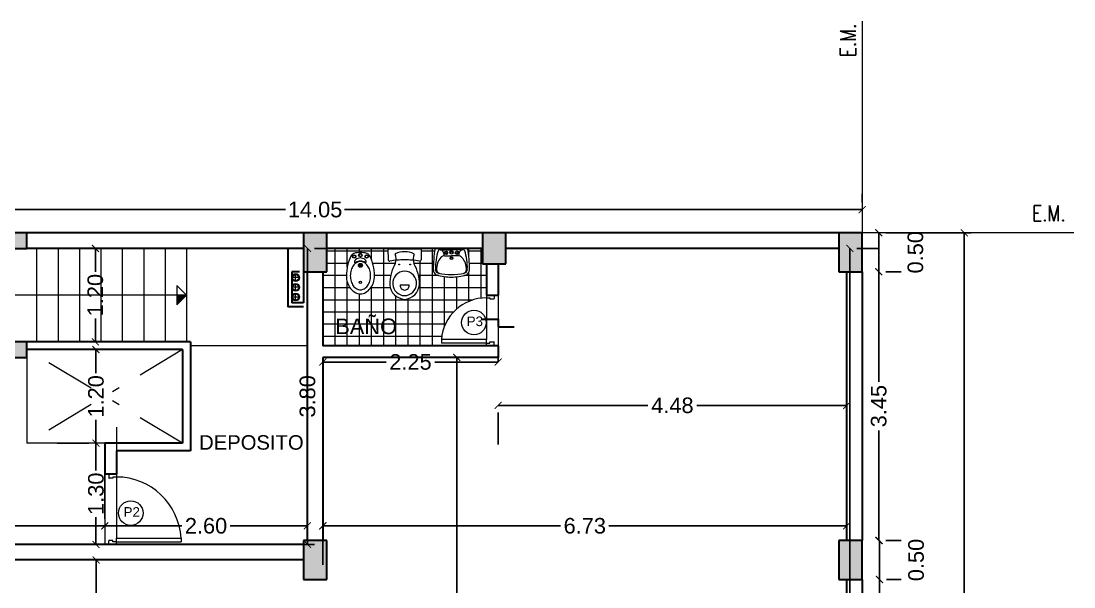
# Model space of a CAD drawing. Header units: millimetres. Extents: x 1578 to 2210, y 899 to 1032.
# Drawn here: x 1913.07 to 1926.59, y 1002.29 to 1009.55 of the extents above; entities that cross this region are included whole.
import ezdxf

# ---------------------------------------------------------------- set-up
doc = ezdxf.new("R2010")
doc.units = ezdxf.units.MM
doc.linetypes.add('DASHDOT2', pattern=[12.7, 6.35, -3.175, 0, -3.175])
doc.linetypes.add('HIDDEN2', pattern=[4.7625, 3.175, -1.5875])
for name, color, linetype, lineweight in [('CARPINTERIA', 7, 'Continuous', 18), ('COTAS', 7, 'Continuous', 15), ('EJES', 7, 'DASHDOT2', 13), ('ESTRUCTURA', 3, 'Continuous', 30), ('MUROS', 1, 'Continuous', 30), ('PISOS', 9, 'Continuous', 9), ('SANITARIOS', 7, 'Continuous', 20), ('TECHOS', 7, 'HIDDEN2', 15), ('TRAMAS', 7, 'Continuous', 15), ('UMBRALES', 7, 'Continuous', 18)]:
    doc.layers.add(name, color=color, linetype=linetype, lineweight=lineweight)
doc.styles.add('ROMANS', font='romans', dxfattribs={"height": 0.06})
doc.styles.add('STYLE1', font='ARIAL.TTF')
doc.dimstyles.get("Standard").update_dxf_attribs({"dimscale": 0, "dimtxt": 0.2, "dimasz": 0.09, "dimexe": 0.09, "dimexo": 0.5, "dimgap": 0.05, "dimtad": 0, "dimzin": 0, "dimdsep": 46, "dimtxsty": 'STYLE1', "dimblk1": 'ARCHTICK', "dimblk2": 'ARCHTICK', "dimsah": 1, "dimcen": 0, "dimadec": 0, "dimazin": 0, "dimtfac": 1, "dimtofl": 0, "dimtmove": 2, "dimatfit": 3, "dimldrblk": 'ARCHTICK', "dimfxl": 1, "dimtolj": 1, "dimtzin": 0, "dimarcsym": 0})

# ---------------------------------------------------------------- blocks, each defined once
blk = doc.blocks.new('_ARCHTICK')
at = {"color": 0, "linetype": 'ByBlock', "const_width": 0.15}
blk.add_lwpolyline([(-0.5, -0.5), (0.5, 0.5)], dxfattribs=at)
blk = doc.blocks.new('*D112')
at = {"layer": 'COTAS', "color": 0, "lineweight": -2}
for p, q in [((1924.09, 1002.381), (1924.09, 1000.14)), ((1924.368, 1002.381), (1924.18, 1002.381)), ((1924.09, 997.281), (1924.09, 999.521)), ((1924.368, 997.281), (1924.18, 997.281))]:
    blk.add_line(p, q, dxfattribs=at)
at = {"layer": 'DEFPOINTS', "color": 0}
for p in [(1923.868, 1002.381), (1924.09, 1002.381), (1923.868, 997.281)]:
    blk.add_point(p, dxfattribs=at)
at = {"layer": 'COTAS', "color": 0, "lineweight": -2, "xscale": 0.09, "yscale": 0.09, "zscale": 0.09}
for p, rotation in [((1924.09, 1002.381), 90), ((1924.09, 997.281), 270)]:
    blk.add_blockref('_ARCHTICK', p, dxfattribs=dict(at, rotation=rotation))
at = {"layer": 'COTAS', "color": 0, "insert": (1924.09, 999.831), "char_height": 0.2, "attachment_point": 5, "rotation": 90, "style": 'STYLE1'}
blk.add_mtext('\\A1;5.10', dxfattribs=at)
blk = doc.blocks.new('*D113')
at = {"layer": 'COTAS', "color": 0, "lineweight": -2}
for p, q in [((1924.088, 1002.381), (1924.088, 1002.881)), ((1924.368, 1002.881), (1924.178, 1002.881)), ((1924.368, 1002.381), (1924.178, 1002.381))]:
    blk.add_line(p, q, dxfattribs=at)
at = {"layer": 'DEFPOINTS', "color": 0}
for p in [(1923.868, 1002.881), (1924.088, 1002.881), (1923.868, 1002.381)]:
    blk.add_point(p, dxfattribs=at)
at = {"layer": 'COTAS', "color": 0, "lineweight": -2, "xscale": 0.09, "yscale": 0.09, "zscale": 0.09}
for p, rotation in [((1924.088, 1002.881), 90), ((1924.088, 1002.381), 270)]:
    blk.add_blockref('_ARCHTICK', p, dxfattribs=dict(at, rotation=rotation))
at = {"layer": 'COTAS', "color": 0, "insert": (1924.56, 1002.631), "char_height": 0.2, "attachment_point": 5, "rotation": 90, "style": 'STYLE1'}
blk.add_mtext('\\A1;0.50', dxfattribs=at)
blk = doc.blocks.new('*D114')
at = {"layer": 'COTAS', "color": 0, "lineweight": -2}
for p, q in [((1924.08, 1006.331), (1924.08, 1004.916)), ((1924.368, 1006.331), (1924.17, 1006.331)), ((1924.08, 1002.881), (1924.08, 1004.295)), ((1924.368, 1002.881), (1924.17, 1002.881))]:
    blk.add_line(p, q, dxfattribs=at)
at = {"layer": 'DEFPOINTS', "color": 0}
for p in [(1923.868, 1006.331), (1924.08, 1006.331), (1923.868, 1002.881)]:
    blk.add_point(p, dxfattribs=at)
at = {"layer": 'COTAS', "color": 0, "lineweight": -2, "xscale": 0.09, "yscale": 0.09, "zscale": 0.09}
for p, rotation in [((1924.08, 1006.331), 90), ((1924.08, 1002.881), 270)]:
    blk.add_blockref('_ARCHTICK', p, dxfattribs=dict(at, rotation=rotation))
at = {"layer": 'COTAS', "color": 0, "insert": (1924.08, 1004.606), "char_height": 0.2, "attachment_point": 5, "rotation": 90, "style": 'STYLE1'}
blk.add_mtext('\\A1;3.45', dxfattribs=at)
blk = doc.blocks.new('*D115')
at = {"layer": 'COTAS', "color": 0, "lineweight": -2}
for p, q in [((1924.08, 1006.331), (1924.08, 1006.831)), ((1924.368, 1006.831), (1924.17, 1006.831)), ((1924.368, 1006.331), (1924.17, 1006.331))]:
    blk.add_line(p, q, dxfattribs=at)
at = {"layer": 'DEFPOINTS', "color": 0}
for p in [(1923.868, 1006.831), (1924.08, 1006.831), (1923.868, 1006.331)]:
    blk.add_point(p, dxfattribs=at)
at = {"layer": 'COTAS', "color": 0, "lineweight": -2, "xscale": 0.09, "yscale": 0.09, "zscale": 0.09}
for p, rotation in [((1924.08, 1006.831), 90), ((1924.08, 1006.331), 270)]:
    blk.add_blockref('_ARCHTICK', p, dxfattribs=dict(at, rotation=rotation))
at = {"layer": 'COTAS', "color": 0, "insert": (1924.551, 1006.581), "char_height": 0.2, "attachment_point": 5, "rotation": 90, "style": 'STYLE1'}
blk.add_mtext('\\A1;0.50', dxfattribs=at)
blk = doc.blocks.new('*D120')
at = {"layer": 'COTAS', "color": 0, "lineweight": -2}
for p, q in [((1924.368, 1006.831), (1925.268, 1006.831)), ((1925.178, 1006.831), (1925.178, 995.497)), ((1925.178, 981.831), (1925.178, 994.719)), ((1924.368, 981.831), (1925.268, 981.831))]:
    blk.add_line(p, q, dxfattribs=at)
at = {"layer": 'DEFPOINTS', "color": 0}
for p in [(1923.868, 1006.831), (1925.178, 1006.831), (1923.868, 981.831)]:
    blk.add_point(p, dxfattribs=at)
at = {"layer": 'COTAS', "color": 0, "lineweight": -2, "xscale": 0.09, "yscale": 0.09, "zscale": 0.09}
for p, rotation in [((1925.178, 1006.831), 90), ((1925.178, 981.831), 270)]:
    blk.add_blockref('_ARCHTICK', p, dxfattribs=dict(at, rotation=rotation))
at = {"layer": 'COTAS', "color": 0, "insert": (1925.178, 995.108), "char_height": 0.2, "attachment_point": 5, "rotation": 90, "style": 'STYLE1'}
blk.add_mtext('\\A1;25.00', dxfattribs=at)
blk = doc.blocks.new('*D157')
at = {"layer": 'COTAS', "color": 0, "lineweight": -2}
for p, q in [((1914.143, 1003.331), (1914.143, 1003.159)), ((1910.818, 1003.069), (1912.171, 1003.069)), ((1914.143, 1003.069), (1912.79, 1003.069)), ((1910.818, 1002.569), (1910.818, 1002.979))]:
    blk.add_line(p, q, dxfattribs=at)
at = {"layer": 'DEFPOINTS', "color": 0}
for p in [(1910.818, 1003.069), (1914.143, 1003.069), (1914.143, 1002.831)]:
    blk.add_point(p, dxfattribs=at)
at = {"layer": 'COTAS', "color": 0, "lineweight": -2, "xscale": 0.09, "yscale": 0.09, "zscale": 0.09, "rotation": 180}
blk.add_blockref('_ARCHTICK', (1910.818, 1003.069), dxfattribs=at)
at = {"layer": 'COTAS', "color": 0, "lineweight": -2, "xscale": 0.09, "yscale": 0.09, "zscale": 0.09}
blk.add_blockref('_ARCHTICK', (1914.143, 1003.069), dxfattribs=at)
at = {"layer": 'COTAS', "color": 0, "insert": (1912.481, 1003.069), "char_height": 0.2, "attachment_point": 5, "style": 'STYLE1'}
blk.add_mtext('\\A1;3.33', dxfattribs=at)
blk = doc.blocks.new('*D158')
at = {"layer": 'COTAS', "color": 0, "lineweight": -2}
for p, q in [((1914.143, 1003.569), (1914.143, 1003.159)), ((1916.743, 1003.381), (1916.743, 1003.159)), ((1914.143, 1003.069), (1915.132, 1003.069)), ((1916.743, 1003.069), (1915.754, 1003.069))]:
    blk.add_line(p, q, dxfattribs=at)
at = {"layer": 'DEFPOINTS', "color": 0}
for p in [(1914.143, 1003.069), (1916.743, 1003.069), (1916.743, 1002.881)]:
    blk.add_point(p, dxfattribs=at)
at = {"layer": 'COTAS', "color": 0, "lineweight": -2, "xscale": 0.09, "yscale": 0.09, "zscale": 0.09, "rotation": 180}
blk.add_blockref('_ARCHTICK', (1914.143, 1003.069), dxfattribs=at)
at = {"layer": 'COTAS', "color": 0, "lineweight": -2, "xscale": 0.09, "yscale": 0.09, "zscale": 0.09}
blk.add_blockref('_ARCHTICK', (1916.743, 1003.069), dxfattribs=at)
at = {"layer": 'COTAS', "color": 0, "insert": (1915.443, 1003.069), "char_height": 0.2, "attachment_point": 5, "style": 'STYLE1'}
blk.add_mtext('\\A1;2.60', dxfattribs=at)
blk = doc.blocks.new('*D159')
at = {"layer": 'COTAS', "color": 0, "lineweight": -2}
for p, q in [((1923.668, 1003.381), (1923.668, 1003.159)), ((1916.943, 1003.069), (1919.995, 1003.069)), ((1923.668, 1003.069), (1920.616, 1003.069)), ((1916.943, 1002.569), (1916.943, 1002.979))]:
    blk.add_line(p, q, dxfattribs=at)
at = {"layer": 'DEFPOINTS', "color": 0}
for p in [(1916.943, 1003.069), (1923.668, 1003.069), (1923.668, 1002.881)]:
    blk.add_point(p, dxfattribs=at)
at = {"layer": 'COTAS', "color": 0, "lineweight": -2, "xscale": 0.09, "yscale": 0.09, "zscale": 0.09, "rotation": 180}
blk.add_blockref('_ARCHTICK', (1916.943, 1003.069), dxfattribs=at)
at = {"layer": 'COTAS', "color": 0, "lineweight": -2, "xscale": 0.09, "yscale": 0.09, "zscale": 0.09}
blk.add_blockref('_ARCHTICK', (1923.668, 1003.069), dxfattribs=at)
at = {"layer": 'COTAS', "color": 0, "insert": (1920.306, 1003.069), "char_height": 0.2, "attachment_point": 5, "style": 'STYLE1'}
blk.add_mtext('\\A1;6.73', dxfattribs=at)
blk = doc.blocks.new('*D162')
at = {"layer": 'COTAS', "color": 0, "lineweight": -2}
for p, q in [((1918.662, 1005.231), (1918.662, 1001.49)), ((1919.151, 1005.231), (1918.752, 1005.231)), ((1918.662, 997.131), (1918.662, 1000.871)), ((1919.151, 997.131), (1918.752, 997.131))]:
    blk.add_line(p, q, dxfattribs=at)
at = {"layer": 'DEFPOINTS', "color": 0}
for p in [(1918.651, 1005.231), (1918.662, 1005.231), (1918.651, 997.131)]:
    blk.add_point(p, dxfattribs=at)
at = {"layer": 'COTAS', "color": 0, "lineweight": -2, "xscale": 0.09, "yscale": 0.09, "zscale": 0.09}
for p, rotation in [((1918.662, 1005.231), 90), ((1918.662, 997.131), 270)]:
    blk.add_blockref('_ARCHTICK', p, dxfattribs=dict(at, rotation=rotation))
at = {"layer": 'COTAS', "color": 0, "insert": (1918.662, 1001.181), "char_height": 0.2, "attachment_point": 5, "rotation": 90, "style": 'STYLE1'}
blk.add_mtext('\\A1;8.10', dxfattribs=at)
blk = doc.blocks.new('*D163')
at = {"layer": 'COTAS', "color": 0, "lineweight": -2}
for p, q in [((1913.532, 1002.631), (1913.942, 1002.631)), ((1914.032, 1002.631), (1914.032, 1000.19)), ((1914.032, 997.131), (1914.032, 999.571)), ((1913.532, 997.131), (1913.942, 997.131))]:
    blk.add_line(p, q, dxfattribs=at)
at = {"layer": 'DEFPOINTS', "color": 0}
for p in [(1914.032, 1002.631), (1914.032, 1002.631), (1914.032, 997.131)]:
    blk.add_point(p, dxfattribs=at)
at = {"layer": 'COTAS', "color": 0, "lineweight": -2, "xscale": 0.09, "yscale": 0.09, "zscale": 0.09}
for p, rotation in [((1914.032, 1002.631), 90), ((1914.032, 997.131), 270)]:
    blk.add_blockref('_ARCHTICK', p, dxfattribs=dict(at, rotation=rotation))
at = {"layer": 'COTAS', "color": 0, "insert": (1914.032, 999.881), "char_height": 0.2, "attachment_point": 5, "rotation": 90, "style": 'STYLE1'}
blk.add_mtext('\\A1;5.50', dxfattribs=at)
blk = doc.blocks.new('*D164')
at = {"layer": 'COTAS', "color": 0, "lineweight": -2}
for p, q in [((1923.708, 1006.631), (1923.708, 1002.19)), ((1924.068, 1006.631), (1923.798, 1006.631)), ((1923.708, 997.131), (1923.708, 1001.571)), ((1924.068, 997.131), (1923.798, 997.131))]:
    blk.add_line(p, q, dxfattribs=at)
at = {"layer": 'DEFPOINTS', "color": 0}
for p in [(1923.568, 1006.631), (1923.708, 1006.631), (1923.568, 997.131)]:
    blk.add_point(p, dxfattribs=at)
at = {"layer": 'COTAS', "color": 0, "lineweight": -2, "xscale": 0.09, "yscale": 0.09, "zscale": 0.09}
for p, rotation in [((1923.708, 1006.631), 90), ((1923.708, 997.131), 270)]:
    blk.add_blockref('_ARCHTICK', p, dxfattribs=dict(at, rotation=rotation))
at = {"layer": 'COTAS', "color": 0, "insert": (1923.708, 1001.881), "char_height": 0.2, "attachment_point": 5, "rotation": 90, "style": 'STYLE1'}
blk.add_mtext('\\A1;9.50', dxfattribs=at)
blk = doc.blocks.new('*D165')
at = {"layer": 'COTAS', "color": 0, "lineweight": -2}
for p, q in [((1909.818, 1007.625), (1909.818, 1007.218)), ((1923.868, 1007.331), (1923.868, 1007.218)), ((1909.818, 1007.128), (1916.464, 1007.128)), ((1923.868, 1007.128), (1917.222, 1007.128))]:
    blk.add_line(p, q, dxfattribs=at)
at = {"layer": 'DEFPOINTS', "color": 0}
for p in [(1909.818, 1007.125), (1923.868, 1007.128), (1923.868, 1006.831)]:
    blk.add_point(p, dxfattribs=at)
at = {"layer": 'COTAS', "color": 0, "lineweight": -2, "xscale": 0.09, "yscale": 0.09, "zscale": 0.09, "rotation": 180}
blk.add_blockref('_ARCHTICK', (1909.818, 1007.128), dxfattribs=at)
at = {"layer": 'COTAS', "color": 0, "lineweight": -2, "xscale": 0.09, "yscale": 0.09, "zscale": 0.09}
blk.add_blockref('_ARCHTICK', (1923.868, 1007.128), dxfattribs=at)
at = {"layer": 'COTAS', "color": 0, "insert": (1916.843, 1007.128), "char_height": 0.2, "attachment_point": 5, "style": 'STYLE1'}
blk.add_mtext('\\A1;14.05', dxfattribs=at)
blk = doc.blocks.new('*D166')
at = {"layer": 'COTAS', "color": 0, "lineweight": -2}
for p, q in [((1913.532, 1004.131), (1913.94, 1004.131)), ((1914.03, 1004.131), (1914.03, 1003.781)), ((1914.03, 1002.831), (1914.03, 1003.181)), ((1913.532, 1002.831), (1913.94, 1002.831))]:
    blk.add_line(p, q, dxfattribs=at)
at = {"layer": 'DEFPOINTS', "color": 0}
for p in [(1914.03, 1004.131), (1914.032, 1004.131), (1914.032, 1002.831)]:
    blk.add_point(p, dxfattribs=at)
at = {"layer": 'COTAS', "color": 0, "lineweight": -2, "xscale": 0.09, "yscale": 0.09, "zscale": 0.09}
for p, rotation in [((1914.03, 1004.131), 90), ((1914.03, 1002.831), 270)]:
    blk.add_blockref('_ARCHTICK', p, dxfattribs=dict(at, rotation=rotation))
at = {"layer": 'COTAS', "color": 0, "insert": (1914.03, 1003.481), "char_height": 0.2, "attachment_point": 5, "rotation": 90, "style": 'STYLE1'}
blk.add_mtext('\\A1;1.30', dxfattribs=at)
blk = doc.blocks.new('*D167')
at = {"layer": 'COTAS', "color": 0, "lineweight": -2}
for p, q in [((1913.53, 1005.331), (1913.94, 1005.331)), ((1914.03, 1005.331), (1914.03, 1005.031)), ((1914.03, 1004.131), (1914.03, 1004.431)), ((1913.53, 1004.131), (1913.94, 1004.131))]:
    blk.add_line(p, q, dxfattribs=at)
at = {"layer": 'DEFPOINTS', "color": 0}
for p in [(1914.03, 1005.331), (1914.03, 1005.331), (1914.03, 1004.131)]:
    blk.add_point(p, dxfattribs=at)
at = {"layer": 'COTAS', "color": 0, "lineweight": -2, "xscale": 0.09, "yscale": 0.09, "zscale": 0.09}
for p, rotation in [((1914.03, 1005.331), 90), ((1914.03, 1004.131), 270)]:
    blk.add_blockref('_ARCHTICK', p, dxfattribs=dict(at, rotation=rotation))
at = {"layer": 'COTAS', "color": 0, "insert": (1914.03, 1004.731), "char_height": 0.2, "attachment_point": 5, "rotation": 90, "style": 'STYLE1'}
blk.add_mtext('\\A1;1.20', dxfattribs=at)
blk = doc.blocks.new('*D168')
at = {"layer": 'COTAS', "color": 0, "lineweight": -2}
for p, q in [((1913.53, 1006.631), (1913.932, 1006.631)), ((1914.022, 1006.631), (1914.022, 1006.331)), ((1914.022, 1005.431), (1914.022, 1005.731)), ((1913.53, 1005.431), (1913.932, 1005.431))]:
    blk.add_line(p, q, dxfattribs=at)
at = {"layer": 'DEFPOINTS', "color": 0}
for p in [(1914.022, 1006.631), (1914.03, 1006.631), (1914.03, 1005.431)]:
    blk.add_point(p, dxfattribs=at)
at = {"layer": 'COTAS', "color": 0, "lineweight": -2, "xscale": 0.09, "yscale": 0.09, "zscale": 0.09}
for p, rotation in [((1914.022, 1006.631), 90), ((1914.022, 1005.431), 270)]:
    blk.add_blockref('_ARCHTICK', p, dxfattribs=dict(at, rotation=rotation))
at = {"layer": 'COTAS', "color": 0, "insert": (1914.022, 1006.031), "char_height": 0.2, "attachment_point": 5, "rotation": 90, "style": 'STYLE1'}
blk.add_mtext('\\A1;1.20', dxfattribs=at)
blk = doc.blocks.new('*D169')
at = {"layer": 'COTAS', "color": 0, "lineweight": -2}
for p, q in [((1916.746, 1006.631), (1916.746, 1005.04)), ((1917.193, 1006.631), (1916.836, 1006.631)), ((1916.746, 1002.831), (1916.746, 1004.421)), ((1916.693, 1002.831), (1916.836, 1002.831))]:
    blk.add_line(p, q, dxfattribs=at)
at = {"layer": 'DEFPOINTS', "color": 0}
for p in [(1916.693, 1006.631), (1916.746, 1006.631), (1916.193, 1002.831)]:
    blk.add_point(p, dxfattribs=at)
at = {"layer": 'COTAS', "color": 0, "lineweight": -2, "xscale": 0.09, "yscale": 0.09, "zscale": 0.09}
for p, rotation in [((1916.746, 1006.631), 90), ((1916.746, 1002.831), 270)]:
    blk.add_blockref('_ARCHTICK', p, dxfattribs=dict(at, rotation=rotation))
at = {"layer": 'COTAS', "color": 0, "insert": (1916.746, 1004.731), "char_height": 0.2, "attachment_point": 5, "rotation": 90, "style": 'STYLE1'}
blk.add_mtext('\\A1;3.80', dxfattribs=at)
blk = doc.blocks.new('*D170')
at = {"layer": 'COTAS', "color": 0, "lineweight": -2}
for p, q in [((1919.193, 1005.174), (1919.193, 1005.262)), ((1916.943, 1005.172), (1917.756, 1005.172)), ((1916.943, 1004.731), (1916.943, 1005.082)), ((1919.193, 1005.172), (1918.38, 1005.172))]:
    blk.add_line(p, q, dxfattribs=at)
at = {"layer": 'DEFPOINTS', "color": 0}
for p in [(1916.943, 1005.231), (1919.193, 1005.172), (1919.193, 1004.674)]:
    blk.add_point(p, dxfattribs=at)
at = {"layer": 'COTAS', "color": 0, "lineweight": -2, "xscale": 0.09, "yscale": 0.09, "zscale": 0.09, "rotation": 180}
blk.add_blockref('_ARCHTICK', (1916.943, 1005.172), dxfattribs=at)
at = {"layer": 'COTAS', "color": 0, "lineweight": -2, "xscale": 0.09, "yscale": 0.09, "zscale": 0.09}
blk.add_blockref('_ARCHTICK', (1919.193, 1005.172), dxfattribs=at)
at = {"layer": 'COTAS', "color": 0, "insert": (1918.068, 1005.172), "char_height": 0.2, "attachment_point": 5, "style": 'STYLE1'}
blk.add_mtext('\\A1;2.25', dxfattribs=at)
blk = doc.blocks.new('*D171')
at = {"layer": 'COTAS', "color": 0, "lineweight": -2}
for p, q in [((1923.668, 1005.831), (1923.668, 1004.525)), ((1919.193, 1004.615), (1921.117, 1004.615)), ((1919.193, 1004.115), (1919.193, 1004.525)), ((1923.668, 1004.615), (1921.745, 1004.615))]:
    blk.add_line(p, q, dxfattribs=at)
at = {"layer": 'DEFPOINTS', "color": 0}
for p in [(1923.668, 1006.331), (1919.193, 1004.615), (1923.668, 1004.615)]:
    blk.add_point(p, dxfattribs=at)
at = {"layer": 'COTAS', "color": 0, "lineweight": -2, "xscale": 0.09, "yscale": 0.09, "zscale": 0.09, "rotation": 180}
blk.add_blockref('_ARCHTICK', (1919.193, 1004.615), dxfattribs=at)
at = {"layer": 'COTAS', "color": 0, "lineweight": -2, "xscale": 0.09, "yscale": 0.09, "zscale": 0.09}
blk.add_blockref('_ARCHTICK', (1923.668, 1004.615), dxfattribs=at)
at = {"layer": 'COTAS', "color": 0, "insert": (1921.431, 1004.615), "char_height": 0.2, "attachment_point": 5, "style": 'STYLE1'}
blk.add_mtext('\\A1;4.48', dxfattribs=at)

msp = doc.modelspace()

# ---------------------------------------------------------------- hatches: boundary and pattern name
at = {"layer": 'COTAS', "ltscale": 0.1}
msp.add_hatch(color=256, dxfattribs=at).paths.add_polyline_path([(1915.068, 1006.031), (1915.193, 1006.031), (1915.068, 1005.906)])
at = {"layer": 'PISOS', "ltscale": 0.05}
h = msp.add_hatch(color=256, dxfattribs=at)
h.paths.add_polyline_path([(1913.148, 986.971), (1912.648, 986.971), (1912.648, 986.671), (1913.148, 986.671)])
h.paths.add_polyline_path([(1916.993, 987.171), (1916.943, 987.171), (1916.693, 987.171), (1916.693, 986.671), (1916.993, 986.671)])
h.paths.add_polyline_path([(1923.868, 987.171), (1923.568, 987.171), (1923.568, 986.671), (1923.868, 986.671)])
h.paths.add_polyline_path([(1910.118, 990.001), (1909.818, 990.001), (1909.818, 989.501), (1910.118, 989.501)])
h.paths.add_polyline_path([(1909.818, 991.581), (1909.818, 991.281), (1910.318, 991.281), (1910.318, 991.581)])
h.paths.add_polyline_path([(1916.993, 991.681), (1916.693, 991.681), (1916.693, 991.181), (1916.993, 991.181)])
h.paths.add_polyline_path([(1923.868, 991.181), (1923.868, 991.681), (1923.568, 991.681), (1923.568, 991.181)])
h.paths.add_polyline_path([(1923.868, 997.281), (1923.568, 997.281), (1923.568, 996.781), (1923.868, 996.781)])
h.paths.add_polyline_path([(1916.993, 997.281), (1916.693, 997.281), (1916.693, 996.781), (1916.993, 996.781)])
h.paths.add_polyline_path([(1910.318, 996.881), (1910.318, 997.181), (1909.818, 997.181), (1909.818, 996.881)])
h.paths.add_polyline_path([(1916.993, 994.681), (1916.693, 994.681), (1916.693, 994.181), (1916.993, 994.181)])
h.paths.add_polyline_path([(1909.818, 1002.831), (1909.818, 1002.531), (1910.318, 1002.531), (1910.318, 1002.831)])
h.paths.add_polyline_path([(1916.993, 1002.881), (1916.693, 1002.881), (1916.693, 1002.381), (1916.993, 1002.381)])
h.paths.add_polyline_path([(1923.868, 1002.881), (1923.568, 1002.881), (1923.568, 1002.381), (1923.868, 1002.381)])
h.paths.add_polyline_path([(1923.568, 1006.331), (1923.868, 1006.331), (1923.868, 1006.831), (1923.568, 1006.831)])
h.paths.add_polyline_path([(1919.293, 1006.831), (1918.993, 1006.831), (1918.993, 1006.431), (1919.293, 1006.431)])
h.paths.add_polyline_path([(1916.993, 1006.831), (1916.693, 1006.831), (1916.693, 1006.331), (1916.993, 1006.331)])
h.paths.add_polyline_path([(1913.143, 1006.631), (1913.143, 1006.831), (1912.843, 1006.831), (1912.843, 1006.631)])
h.paths.add_polyline_path([(1912.843, 1005.431), (1912.843, 1005.231), (1913.143, 1005.231), (1913.143, 1005.431)])
h.paths.add_polyline_path([(1909.818, 1006.831), (1909.818, 1006.531), (1910.318, 1006.531), (1910.318, 1006.831)])
h.paths.add_polyline_path([(1910.118, 1005.231), (1910.118, 1005.431), (1909.818, 1005.431), (1909.818, 1005.231)])

# ---------------------------------------------------------------- linework, layer by layer
at = {"layer": 'CARPINTERIA'}
for p, q in [((1919.043, 1006.031), (1919.043, 1005.996)), ((1919.043, 1006.031), (1919.143, 1006.031)), ((1919.143, 1006.031), (1919.143, 1005.986)), ((1919.043, 1005.996), (1919.088, 1005.996)), ((1919.088, 1005.996), (1919.088, 1005.981)), ((1919.088, 1005.981), (1919.138, 1005.981)), ((1919.043, 1005.461), (1918.465, 1005.461)), ((1918.465, 1005.461), (1918.465, 1005.416)), ((1919.043, 1005.416), (1918.465, 1005.416)), ((1919.043, 1005.416), (1919.043, 1005.461)), ((1919.043, 1005.416), (1919.088, 1005.416)), ((1919.043, 1005.381), (1919.043, 1005.416)), ((1919.043, 1005.381), (1919.143, 1005.381)), ((1919.088, 1005.416), (1919.088, 1005.431)), ((1919.088, 1005.431), (1919.138, 1005.431)), ((1919.143, 1005.381), (1919.143, 1005.426)), ((1914.193, 1003.731), (1914.193, 1003.686)), ((1914.293, 1003.731), (1914.193, 1003.731)), ((1914.293, 1003.731), (1914.293, 1003.696)), ((1914.248, 1003.681), (1914.198, 1003.681)), ((1914.248, 1003.696), (1914.248, 1003.681)), ((1914.293, 1003.696), (1914.248, 1003.696)), ((1914.293, 1002.911), (1915.122, 1002.911)), ((1914.293, 1002.866), (1914.293, 1002.911)), ((1915.122, 1002.911), (1915.122, 1002.866)), ((1914.193, 1002.831), (1914.193, 1002.876)), ((1914.293, 1002.831), (1914.193, 1002.831)), ((1914.248, 1002.881), (1914.198, 1002.881)), ((1914.248, 1002.866), (1914.248, 1002.881)), ((1914.293, 1002.866), (1914.248, 1002.866)), ((1914.293, 1002.866), (1915.122, 1002.866)), ((1914.293, 1002.831), (1914.293, 1002.866))]:
    msp.add_line(p, q, dxfattribs=at)
for centre, radius, start, end in [((1919.043, 1005.416), 0.58, 90, 175.5502), ((1919.138, 1005.986), 0.005, 270, 0), ((1919.138, 1005.426), 0.005, 0, 90), ((1914.198, 1003.686), 0.005, 180, 270), ((1914.293, 1002.866), 0.83, 3.1079, 90), ((1914.198, 1002.876), 0.005, 90, 180)]:
    msp.add_arc(centre, radius, start, end, dxfattribs=at)
at = {"layer": 'COTAS', "ltscale": 0.05}
for p, q in [((1918.143, 1006.631), (1917.983, 1006.631)), ((1918.143, 1006.631), (1917.983, 1006.631)), ((1914.293, 1004.335), (1914.293, 1003.925)), ((1914.293, 1004.335), (1914.293, 1003.925)), ((1914.143, 1003.436), (1914.143, 1003.745)), ((1914.143, 1003.436), (1914.143, 1003.745)), ((1916.193, 1002.831), (1916.037, 1002.831)), ((1916.193, 1002.831), (1916.037, 1002.831))]:
    msp.add_line(p, q, dxfattribs=at)
at = {"layer": 'COTAS', "ltscale": 0.1}
for p, q in [((1916.593, 1006.206), (1916.593, 1006.306)), ((1916.643, 1006.256), (1916.543, 1006.256)), ((1916.593, 1006.081), (1916.593, 1006.181)), ((1916.643, 1006.131), (1916.543, 1006.131)), ((1916.643, 1006.006), (1916.543, 1006.006)), ((1916.593, 1005.956), (1916.593, 1006.056))]:
    msp.add_line(p, q, dxfattribs=at)
at = {"layer": 'COTAS'}
for centre in [(1918.882, 1005.679), (1914.477, 1003.233)]:
    msp.add_circle(centre, 0.158, dxfattribs=at)
at = {"layer": 'EJES'}
for p in [(1923.868, 1009.548), (1926.586, 1006.831)]:
    msp.add_line(p, (1923.868, 1006.831), dxfattribs=at)
at = {"layer": 'EJES', "ltscale": 0.1}
for p, q in [((1915.143, 1005.331), (1913.143, 1004.131)), ((1915.143, 1004.131), (1913.143, 1005.331))]:
    msp.add_line(p, q, dxfattribs=at)
at = {"layer": 'ESTRUCTURA', "ltscale": 0.05}
for p, q in [((1913.143, 1006.831), (1912.843, 1006.831)), ((1913.143, 1006.631), (1913.143, 1006.831)), ((1916.993, 1006.831), (1916.693, 1006.831)), ((1916.693, 1006.831), (1916.693, 1006.331)), ((1916.993, 1006.331), (1916.993, 1006.831)), ((1919.293, 1006.831), (1918.993, 1006.831)), ((1918.993, 1006.831), (1918.993, 1006.431)), ((1919.293, 1006.431), (1919.293, 1006.831)), ((1923.868, 1006.831), (1923.568, 1006.831)), ((1923.568, 1006.831), (1923.568, 1006.331)), ((1923.868, 1006.331), (1923.868, 1006.831)), ((1912.843, 1006.631), (1913.143, 1006.631)), ((1918.993, 1006.431), (1919.293, 1006.431)), ((1916.693, 1006.331), (1916.993, 1006.331)), ((1923.568, 1006.331), (1923.868, 1006.331)), ((1913.143, 1005.431), (1912.843, 1005.431)), ((1913.143, 1005.231), (1913.143, 1005.431)), ((1912.843, 1005.231), (1913.143, 1005.231)), ((1916.993, 1002.881), (1916.693, 1002.881)), ((1916.693, 1002.881), (1916.693, 1002.381)), ((1916.993, 1002.381), (1916.993, 1002.881)), ((1923.868, 1002.881), (1923.568, 1002.881)), ((1923.568, 1002.881), (1923.568, 1002.381)), ((1923.868, 1002.381), (1923.868, 1002.881)), ((1916.693, 1002.381), (1916.993, 1002.381)), ((1923.568, 1002.381), (1923.868, 1002.381))]:
    msp.add_line(p, q, dxfattribs=at)
at = {"layer": 'MUROS'}
for p, q in [((1916.693, 1006.831), (1913.143, 1006.831)), ((1918.993, 1006.831), (1916.993, 1006.831)), ((1923.568, 1006.831), (1919.293, 1006.831)), ((1916.693, 1006.631), (1913.143, 1006.631)), ((1916.493, 1006.631), (1916.493, 1005.881)), ((1918.993, 1006.631), (1916.993, 1006.631)), ((1923.568, 1006.631), (1919.293, 1006.631)), ((1919.043, 1006.431), (1919.043, 1006.031)), ((1919.193, 1006.431), (1919.193, 1006.031)), ((1916.643, 1006.331), (1916.543, 1006.331)), ((1916.543, 1006.331), (1916.543, 1005.931)), ((1916.693, 1006.331), (1916.693, 1005.931)), ((1916.693, 1006.281), (1916.693, 1005.931)), ((1916.743, 1006.331), (1916.743, 1002.881)), ((1916.743, 1006.331), (1916.743, 1005.931)), ((1916.743, 1006.281), (1916.743, 1005.931)), ((1916.943, 1006.331), (1916.943, 1005.381)), ((1923.668, 1006.331), (1923.668, 1002.881)), ((1923.868, 1006.331), (1923.868, 1002.881)), ((1919.043, 1006.031), (1919.193, 1006.031)), ((1916.693, 1005.881), (1916.493, 1005.881)), ((1916.693, 1005.931), (1916.543, 1005.931)), ((1918.988, 1005.723), (1919.193, 1005.723)), ((1919.193, 1005.723), (1919.193, 1005.623)), ((1919.193, 1005.623), (1919.398, 1005.623)), ((1915.243, 1005.431), (1913.143, 1005.431)), ((1915.143, 1005.331), (1913.143, 1005.331)), ((1915.143, 1005.331), (1915.143, 1004.131)), ((1915.243, 1005.431), (1915.243, 1004.031)), ((1919.193, 1005.381), (1916.943, 1005.381)), ((1919.193, 1005.381), (1919.193, 1005.231)), ((1919.193, 1005.231), (1916.943, 1005.231)), ((1916.943, 1005.231), (1916.943, 1002.881)), ((1915.143, 1004.131), (1914.143, 1004.131)), ((1914.143, 1004.131), (1914.143, 1003.731)), ((1915.243, 1004.031), (1914.293, 1004.031)), ((1914.293, 1004.031), (1914.293, 1003.731)), ((1914.293, 1003.731), (1914.143, 1003.731)), ((1916.693, 1002.831), (1910.318, 1002.831)), ((1916.693, 1002.631), (1910.318, 1002.631)), ((1923.668, 1002.381), (1923.668, 997.281)), ((1923.868, 1002.381), (1923.868, 997.181))]:
    msp.add_line(p, q, dxfattribs=at)
at = {"layer": 'PISOS', "ltscale": 0.05}
for p, q in [((1917.78, 1006.593), (1916.993, 1006.593)), ((1917.1, 1005.381), (1917.1, 1006.631)), ((1917.256, 1006.391), (1917.256, 1006.631)), ((1917.412, 1006.578), (1917.412, 1006.631)), ((1917.569, 1006.48), (1917.569, 1006.631)), ((1917.725, 1005.381), (1917.725, 1006.631)), ((1918.037, 1006.626), (1918.037, 1006.631)), ((1918.194, 1006.626), (1918.194, 1006.631)), ((1918.378, 1006.593), (1918.206, 1006.593)), ((1918.35, 1005.381), (1918.35, 1006.631)), ((1918.506, 1006.626), (1918.506, 1006.631)), ((1918.662, 1006.626), (1918.662, 1006.631)), ((1918.993, 1006.593), (1918.809, 1006.593)), ((1918.819, 1006.517), (1918.819, 1006.631)), ((1918.975, 1005.992), (1918.975, 1006.631)), ((1917.267, 1006.437), (1916.993, 1006.437)), ((1917.873, 1006.437), (1917.583, 1006.437)), ((1917.881, 1006.469), (1917.881, 1006.479)), ((1918.363, 1006.437), (1918.112, 1006.437)), ((1918.194, 1005.381), (1918.194, 1006.468)), ((1918.993, 1006.437), (1918.824, 1006.437)), ((1917.245, 1006.281), (1916.943, 1006.281)), ((1917.814, 1006.281), (1917.605, 1006.281)), ((1918.433, 1006.281), (1918.171, 1006.281)), ((1919.043, 1006.281), (1918.755, 1006.281)), ((1918.819, 1005.95), (1918.819, 1006.323)), ((1917.256, 1005.381), (1917.256, 1006.2)), ((1917.569, 1005.381), (1917.569, 1006.14)), ((1918.506, 1005.635), (1918.506, 1006.267)), ((1918.662, 1005.853), (1918.662, 1006.265)), ((1917.292, 1006.125), (1916.943, 1006.125)), ((1917.412, 1005.381), (1917.412, 1006.049)), ((1917.809, 1006.125), (1917.559, 1006.125)), ((1917.881, 1005.381), (1917.881, 1006.019)), ((1919.043, 1006.125), (1918.176, 1006.125)), ((1918.868, 1005.968), (1916.943, 1005.968)), ((1918.037, 1005.381), (1918.037, 1005.984)), ((1918.62, 1005.812), (1916.943, 1005.812)), ((1918.515, 1005.656), (1916.943, 1005.656)), ((1918.469, 1005.5), (1916.943, 1005.5))]:
    msp.add_line(p, q, dxfattribs=at)
at = {"layer": 'SANITARIOS'}
for p, q in [((1917.779, 1006.626), (1918.207, 1006.626)), ((1917.779, 1006.626), (1917.783, 1006.483)), ((1918.207, 1006.626), (1918.203, 1006.483)), ((1918.804, 1006.626), (1918.384, 1006.626)), ((1918.449, 1006.614), (1918.594, 1006.614)), ((1918.739, 1006.614), (1918.594, 1006.614)), ((1917.408, 1006.413), (1917.445, 1006.413)), ((1918.506, 1006.535), (1918.594, 1006.535)), ((1918.681, 1006.535), (1918.594, 1006.535)), ((1917.935, 1006.164), (1918.052, 1006.164))]:
    msp.add_line(p, q, dxfattribs=at)
msp.add_lwpolyline([(1917.295, 1006.28, 0.072126), (1917.306, 1006.208, 0.083404), (1917.333, 1006.151, 0.106649), (1917.378, 1006.111, 0.131998), (1917.425, 1006.098, 0.131998), (1917.472, 1006.111, 0.106649), (1917.517, 1006.151, 0.083404), (1917.545, 1006.208, 0.072126), (1917.555, 1006.28, 0.072126), (1917.545, 1006.352, 0.083404), (1917.517, 1006.408, 0.106649), (1917.472, 1006.449, 0.131998), (1917.425, 1006.462, 0.131998), (1917.378, 1006.449, 0.106649), (1917.333, 1006.408, 0.083404), (1917.306, 1006.352, 0.072126)], format="xyb", close=True, dxfattribs=at)
msp.add_lwpolyline([(1917.245, 1006.28, 0.078096), (1917.259, 1006.189, 0.087581), (1917.298, 1006.116, 0.105483), (1917.359, 1006.065, 0.122922), (1917.425, 1006.048, 0.122922), (1917.492, 1006.065, 0.105483), (1917.552, 1006.116, 0.087581), (1917.591, 1006.189, 0.078096), (1917.605, 1006.28, 0.078096)], format="xyb", dxfattribs=at)
for centre, radius in [((1917.345, 1006.526), 0.0225), ((1917.425, 1006.545), 0.0225), ((1917.425, 1006.545), 0.0175), ((1917.505, 1006.526), 0.0225), ((1918.524, 1006.574), 0.0225), ((1918.524, 1006.574), 0.0125), ((1918.594, 1006.581), 0.0225), ((1918.594, 1006.581), 0.0125), ((1918.664, 1006.575), 0.0225), ((1918.664, 1006.575), 0.0125), ((1917.345, 1006.526), 0.0175), ((1917.425, 1006.413), 0.0255), ((1917.425, 1006.413), 0.015), ((1917.505, 1006.526), 0.0175), ((1917.923, 1006.423), 0.005), ((1918.063, 1006.423), 0.005), ((1918.594, 1006.504), 0.0175), ((1918.594, 1006.504), 0.0125), ((1917.425, 1006.195), 0.015)]:
    msp.add_circle(centre, radius, dxfattribs=at)
for centre, radius, start, end in [((1917.363, 1006.507), 0.0638, 109.4256, 148.7207), ((1917.422, 1006.281), 0.297, 89.0819, 105.6902), ((1917.428, 1006.281), 0.297, 74.3098, 90.9181), ((1917.487, 1006.507), 0.0638, 31.2793, 70.5744), ((1917.993, 1006.316), 0.272, 63.845, 116.155), ((1917.687, 1006.498), 0.196, 341.5468, 18.4532), ((1918.305, 1006.497), 0.202, 161.8197, 197.6143), ((1919.857, 1006.371), 1.496, 170.1616, 180.5414), ((1919.076, 1006.387), 0.687, 161.9157, 181.9496), ((1918.448, 1006.583), 0.0314, 89.6348, 145.834), ((1918.415, 1006.541), 0.0864, 356.1572, 57.7244), ((1918.772, 1006.541), 0.0864, 122.2756, 183.8428), ((1918.739, 1006.583), 0.0314, 34.166, 90.3652), ((1918.111, 1006.387), 0.687, 358.0504, 18.0843), ((1917.33, 1006.371), 1.496, 359.4586, 9.8384), ((1917.811, 1006.281), 0.566, 152.6689, 180.08), ((1917.361, 1006.459), 0.0105, 170.841, 294.5653), ((1917.385, 1006.457), 0.035, 128.2123, 174.1584), ((1917.429, 1006.409), 0.0999, 92.3462, 130.9635), ((1917.424, 1006.367), 0.101, 89.6124, 125.7914), ((1917.421, 1006.409), 0.0999, 49.0365, 87.6538), ((1917.426, 1006.367), 0.101, 54.2086, 90.3876), ((1917.489, 1006.459), 0.0105, 245.4347, 9.159), ((1917.465, 1006.457), 0.035, 5.8416, 51.7877), ((1917.04, 1006.28), 0.566, 359.92, 27.3311), ((1917.8, 1006.483), 0.0165, 178.6254, 282.3294), ((1918.345, 1006.168), 0.543, 150.3662, 180.3554), ((1917.973, 1005.613), 0.87, 88.6711, 101.2553), ((1918.013, 1005.613), 0.87, 78.7447, 91.3289), ((1917.63, 1006.166), 0.553, 359.7783, 29.1839), ((1918.187, 1006.483), 0.0165, 257.6706, 1.3746), ((1918.611, 1006.369), 0.209, 136.5129, 183.3211), ((1918.507, 1006.473), 0.0628, 91.2573, 139.741), ((1918.68, 1006.473), 0.0628, 40.259, 88.7427), ((1918.577, 1006.369), 0.209, 356.6789, 43.4871), ((1917.993, 1006.184), 0.153, 90.1945, 184.1088), ((1917.993, 1006.184), 0.153, 355.8907, 90.0217), ((1918.432, 1006.354), 0.0706, 177.6968, 247.0165), ((1918.437, 1006.361), 0.0484, 176.5617, 260.9363), ((1918.45, 1006.357), 0.0473, 179.1239, 261.1692), ((1918.575, 1006.834), 0.571, 252.6387, 271.8446), ((1918.585, 1006.951), 0.657, 256.3048, 270.7343), ((1918.602, 1006.951), 0.657, 269.2657, 283.6952), ((1918.612, 1006.834), 0.571, 268.1554, 287.3613), ((1918.738, 1006.357), 0.0473, 278.8308, 0.8761), ((1918.75, 1006.361), 0.0484, 279.0637, 3.4383), ((1918.755, 1006.354), 0.0706, 292.9835, 2.3032), ((1918.006, 1006.181), 0.205, 184.7322, 266.3235), ((1917.997, 1006.181), 0.157, 182.9132, 268.4367), ((1917.993, 1006.155), 0.0591, 171.3284, 8.6716), ((1917.989, 1006.181), 0.157, 271.5633, 357.0868), ((1917.981, 1006.178), 0.202, 273.3839, 355.9865)]:
    msp.add_arc(centre, radius, start, end, dxfattribs=at)
at = {"layer": 'TECHOS'}
for p in [(1913.143, 1005.231), (1914.143, 1004.131)]:
    msp.add_line(p, (1913.143, 1004.131), dxfattribs=at)
at = {"layer": 'TRAMAS', "ltscale": 0.1}
for p, q in [((1919.193, 1006.031), (1919.193, 1005.381)), ((1919.043, 1005.996), (1919.043, 1005.461))]:
    msp.add_line(p, q, dxfattribs=at)
at = {"layer": 'TRAMAS'}
for p, q in [((1914.143, 1003.731), (1914.143, 1002.831)), ((1914.293, 1003.696), (1914.293, 1002.911))]:
    msp.add_line(p, q, dxfattribs=at)
at = {"layer": 'TRAMAS', "ltscale": 0.1}
for centre, radius in [((1916.593, 1006.256), 0.05), ((1916.593, 1006.256), 0.0396), ((1916.593, 1006.131), 0.05), ((1916.593, 1006.131), 0.0396), ((1916.593, 1006.006), 0.05), ((1916.593, 1006.006), 0.0396)]:
    msp.add_circle(centre, radius, dxfattribs=at)
at = {"layer": 'UMBRALES'}
for p, q in [((1913.268, 1006.631), (1913.268, 1005.431)), ((1913.543, 1006.631), (1913.543, 1005.431)), ((1913.818, 1006.631), (1913.818, 1005.431)), ((1914.093, 1006.631), (1914.093, 1005.431)), ((1914.368, 1006.631), (1914.368, 1005.431)), ((1914.643, 1006.631), (1914.643, 1005.431)), ((1914.918, 1006.631), (1914.918, 1005.431)), ((1915.193, 1006.631), (1915.193, 1005.431)), ((1915.193, 1006.031), (1915.068, 1006.156)), ((1915.068, 1006.156), (1915.068, 1005.906)), ((1915.193, 1006.031), (1910.968, 1006.031)), ((1915.068, 1005.906), (1915.193, 1006.031)), ((1916.743, 1005.381), (1915.243, 1005.381))]:
    msp.add_line(p, q, dxfattribs=at)

# ---------------------------------------------------------------- texts
at = {"layer": 'COTAS', "style": 'ROMANS', "width": 0.8}
msp.add_text('E.M.', height=0.2, rotation=90, dxfattribs=at).set_placement((1923.784, 1009.084))
msp.add_text('E.M.', height=0.2, dxfattribs=at).set_placement((1926.048, 1006.98))
at = {"layer": 'COTAS', "style": 'STYLE1'}
for s, height, p in [('BAÑO', 0.2, (1917.103, 1005.53)), ('P3', 0.1231, (1918.789, 1005.633)), ('DEPOSITO', 0.186, (1915.354, 1004.047)), ('P2', 0.1231, (1914.384, 1003.186))]:
    msp.add_text(s, height=height, dxfattribs=at).set_placement(p)

# ---------------------------------------------------------------- dimensions: what is measured, and where the dimension line sits
at = {"layer": 'COTAS'}
for base, p1, p2, picture, middle in [((1923.868, 1007.128), (1909.818, 1007.125), (1923.868, 1006.831), '*D165', (1916.843, 1007.128)), ((1923.668117964, 1004.615333785), (1919.193117964, 1004.615333785), (1923.668117964, 1006.330541389), '*D171', (1921.430617964, 1004.615333785)), ((1919.193, 1005.172), (1916.943, 1005.231), (1919.193, 1004.674), '*D170', (1918.068, 1005.172)), ((1916.743, 1003.069), (1914.143, 1003.069), (1916.743, 1002.881), '*D158', (1915.443, 1003.069)), ((1914.143117964, 1003.068929266), (1910.818117964, 1003.068929266), (1914.143117964, 1002.830541389), '*D157', (1912.480617964, 1003.068929266)), ((1923.668117964, 1003.068929266), (1916.943117964, 1003.068929266), (1923.668117964, 1002.880541389), '*D159', (1920.305617964, 1003.068929266))]:
    dim = msp.add_linear_dim(base=base, p1=p1, p2=p2, dimstyle='Standard', override={"dimscale": 1}, dxfattribs=at)
    dim.commit()
    dim.dimension.update_dxf_attribs({"geometry": picture, "text_midpoint": middle})
for base, p1, p2, picture, middle in [((1924.08, 1006.831), (1923.868, 1006.331), (1923.868, 1006.831), '*D115', (1924.551, 1006.581)), ((1914.022, 1006.631), (1914.03, 1005.431), (1914.03, 1006.631), '*D168', (1914.022, 1006.031)), ((1916.746, 1006.631), (1916.193, 1002.831), (1916.693, 1006.631), '*D169', (1916.746, 1004.731)), ((1923.708, 1006.631), (1923.568, 997.131), (1923.568, 1006.631), '*D164', (1923.708, 1001.881)), ((1924.08, 1006.331), (1923.868, 1002.881), (1923.868, 1006.331), '*D114', (1924.08, 1004.606)), ((1914.03, 1005.331), (1914.03, 1004.131), (1914.03, 1005.331), '*D167', (1914.03, 1004.731)), ((1918.662, 1005.231), (1918.651, 997.131), (1918.651, 1005.231), '*D162', (1918.662, 1001.181)), ((1914.03, 1004.131), (1914.032, 1002.831), (1914.032, 1004.131), '*D166', (1914.03, 1003.481)), ((1924.088, 1002.881), (1923.868, 1002.381), (1923.868, 1002.881), '*D113', (1924.56, 1002.631)), ((1914.032, 1002.631), (1914.032, 997.131), (1914.032, 1002.631), '*D163', (1914.032, 999.881)), ((1924.09, 1002.381), (1923.868, 997.281), (1923.868, 1002.381), '*D112', (1924.09, 999.831))]:
    dim = msp.add_linear_dim(base=base, p1=p1, p2=p2, angle=90, dimstyle='Standard', override={"dimscale": 1}, dxfattribs=at)
    dim.commit()
    dim.dimension.update_dxf_attribs({"geometry": picture, "text_midpoint": middle})
dim = msp.add_linear_dim(base=(1925.178, 1006.831), p1=(1923.868, 981.831), p2=(1923.868, 1006.831), angle=90, dimstyle='Standard', override={"dimscale": 1}, dxfattribs=at)
dim.commit()
dim.dimension.update_dxf_attribs({"geometry": '*D120', "text_midpoint": (1925.178, 995.108), "dimtype": 160})

doc.saveas('drawing.dxf')
